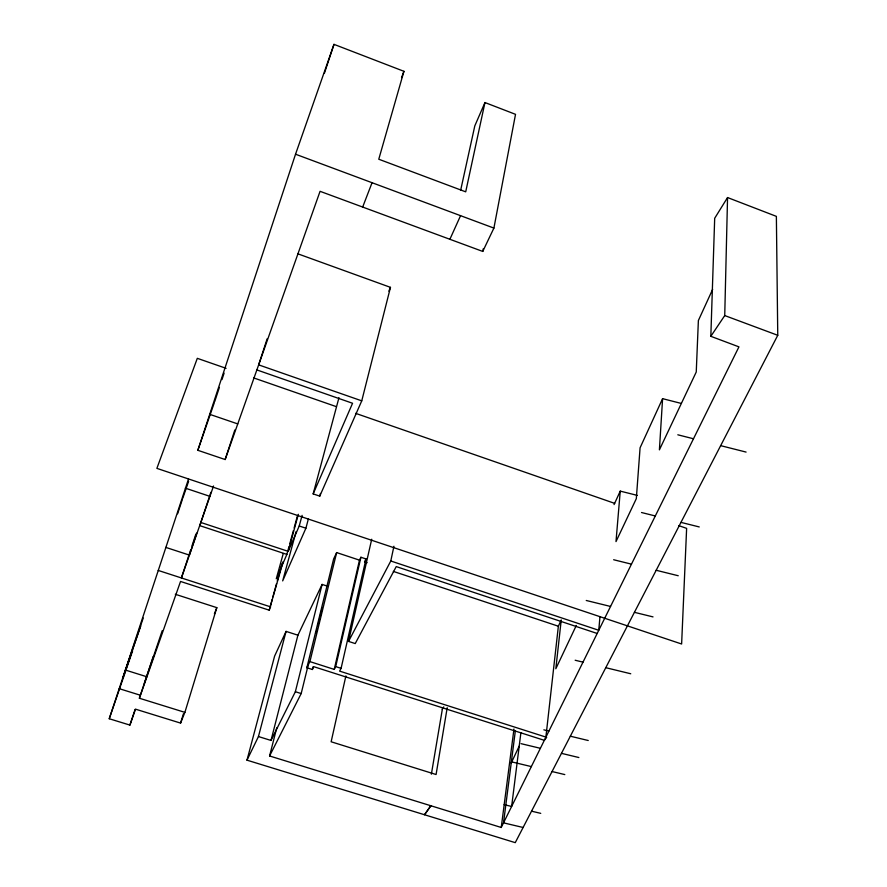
<?xml version="1.0" encoding="UTF-8"?>
<svg xmlns="http://www.w3.org/2000/svg" width="887" height="887" viewBox="0 0 887 887"><rect width="100%" height="100%" fill="white"/><g stroke="black" fill="none" stroke-linecap="round" stroke-linejoin="round"><path stroke-width="1.33" d="M276.755 727.806L269.581 755.979L501.233 827.471L738.938 346.861L710.831 336.317L724.734 315.561L727.551 197.546L776.369 216.361L777.755 335.297L515.258 842.65L246.985 760.17L274.615 656.081L286.069 631.389L297.91 635.192L322.103 584.411L327.58 586.207M710.831 336.317L714.689 218.269L727.551 197.546M681.149 403.397L662.589 398.662L659.407 449.853L696.251 371.997L698.379 320.517L712.638 289.384M637.309 495.389L620.246 491.121L615.999 541.591L636.323 498.649L640.081 447.791L662.589 398.662M599.978 616.631L598.758 630.28L390.79 560.994L348.536 641.401L355.232 643.574L396.234 566.593L597.184 633.473M561.094 621.288L555.827 668.743L576.295 625.49M545.871 737.23L558.366 626.222L393.34 571.405M520.902 732.618L511.633 806.449L504.138 804.664M515.358 730.766L503.517 822.848L523.108 827.482M501.233 827.471L513.972 729.025M447.203 707.704L436.082 774.528L331.139 741.776L345.897 675.894M431.37 774.185L442.38 709.012M484.956 102.548L465.708 191.836L378.771 159.228L403.94 71.315L333.989 44.35L295.537 154.216L197.834 450.297L225.154 459.533L320.063 191.315L482.75 251.431L493.904 228.092L515.524 114.334L484.956 102.548L474.8 125.887L460.708 190.029M482.75 251.431L483.282 248.715M390.79 560.994L393.928 546.248M348.536 641.401L371.708 539.241M341.096 668.332L365.987 558.943L360.92 557.258L359.479 560.152L334.233 669.397L309.907 661.613L306.847 667.734L312.357 669.497L313.776 666.691L544.33 740.335L546.658 737.33L339.61 671.115L341.096 668.332L335.696 666.603L334.233 669.397M335.696 666.603L360.92 557.258M312.357 669.497L313.011 666.802M269.581 755.979L301.181 693.567L308.111 665.383M316.027 633.185L317.025 629.149M317.679 626.466L319.664 618.416M320.318 615.733L322.303 607.684M309.907 661.613L336.661 552.579L359.479 560.152M306.847 667.734L333.645 558.921L336.661 552.579M246.985 760.17L258.45 736.554L271.001 740.445L295.36 691.727L322.103 584.411M338.967 397.675L313.166 493.904L319.763 496.132L361.752 400.846L390.468 287.355L297.755 253.782M271.001 740.445L297.91 635.192M319.763 496.132L320.473 493.449M258.45 736.554L286.069 631.389M296.081 531.646L282.676 580.896L305.904 528.22L308.388 518.906M200.928 522.498L288.208 551.359L299.229 525.991L302.112 515.358M283.263 553.521L276.278 578.801L286.878 554.408L289.051 546.47M289.783 543.831L293.397 530.614M294.129 527.965L297.378 516.068M288.208 551.359L298.342 514.316M175.304 594.268L216.827 607.65L184.884 712.361L139.381 698.235L180.538 581.462L269.238 610.189L272.165 599.545M272.897 596.884L276.556 583.591M277.287 580.93L282.044 563.644M269.238 610.189L283.13 561.637M188.487 479.058L109.245 718.747L129.912 725.089L135.523 709.168L180.571 723.093L183.398 713.858M267.142 338.812L258.649 364.867L361.752 400.846M225.154 459.533L234.844 429.962M177.611 513.795L182.312 499.547M214.709 401.589L219.399 387.364M221.972 379.614L224.101 373.15M190.76 549.618L181.403 577.947L213.545 485.998M192.047 545.749L195.872 534.162M196.714 533.087L189.441 555.118L165.791 547.39M210.884 492.329L199.819 525.658L286.878 554.408M324.42 73.244L333.989 44.35M129.912 725.089L135.112 709.4M139.381 698.235L153.229 656.48M162.221 630.69L144.359 683.389M109.245 718.747L132.606 650.836M182.766 498.25L188.632 481.264M143.239 618.006L123.249 676.803L140.745 625.989M197.834 450.297L214.255 402.864M401.545 77.624L403.94 71.315M362.672 207.059L372.052 182.711M214.388 613.859L216.827 607.65M180.571 723.093L184.884 712.361M388.85 291.158L390.468 287.355M313.166 493.904L352.56 403.263L256.864 369.923M449.886 239.29L460.564 215.674M558.3 626.355L561.249 619.924M614.07 504.592L620.246 491.121M511.2 763.053L519.194 746.167M365.012 560.872L365.987 558.943M442.247 709.223L443.744 706.906M430.816 805.74L424.518 814.754L430.949 805.662M531.546 811.173L540.737 813.357M521.079 743.672L540.383 748.306M561.46 753.351L578.856 757.531M511.477 761.833L531.346 766.59M552.047 771.535L564.808 774.584M543.842 729.835L548.92 731.054M570.33 736.199L588.236 740.512M575.164 660.238L583.003 662.145M605.777 667.689L630.746 673.765M586.252 600.477L610.544 606.453M634.427 612.329L653.02 616.897M613.649 559.741L631.466 564.154M656.18 570.274L678.233 575.741M641.523 512.52L655.305 515.968M680.961 522.376L699.255 526.945M677.812 434.796L693.49 438.766M720.665 445.651L746.089 452.082M119.18 688.656L140.423 695.253M125.322 670.029L146.932 676.792M295.36 691.727L301.181 693.567M158.196 570.43L270.679 606.896M185.339 488.149L210.119 496.421M299.229 525.991L305.904 528.22M364.535 561.837L367.151 562.702M209.709 414.329L237.76 423.919M226.096 368.327L197.313 358.326L156.877 468.369L681.626 644.006L686.627 528.364L678.777 525.636M253.571 377.873L335.996 406.523M355.62 413.342L614.669 503.361M295.537 154.216L493.904 228.092M724.734 315.561L777.755 335.297"/></g></svg>
